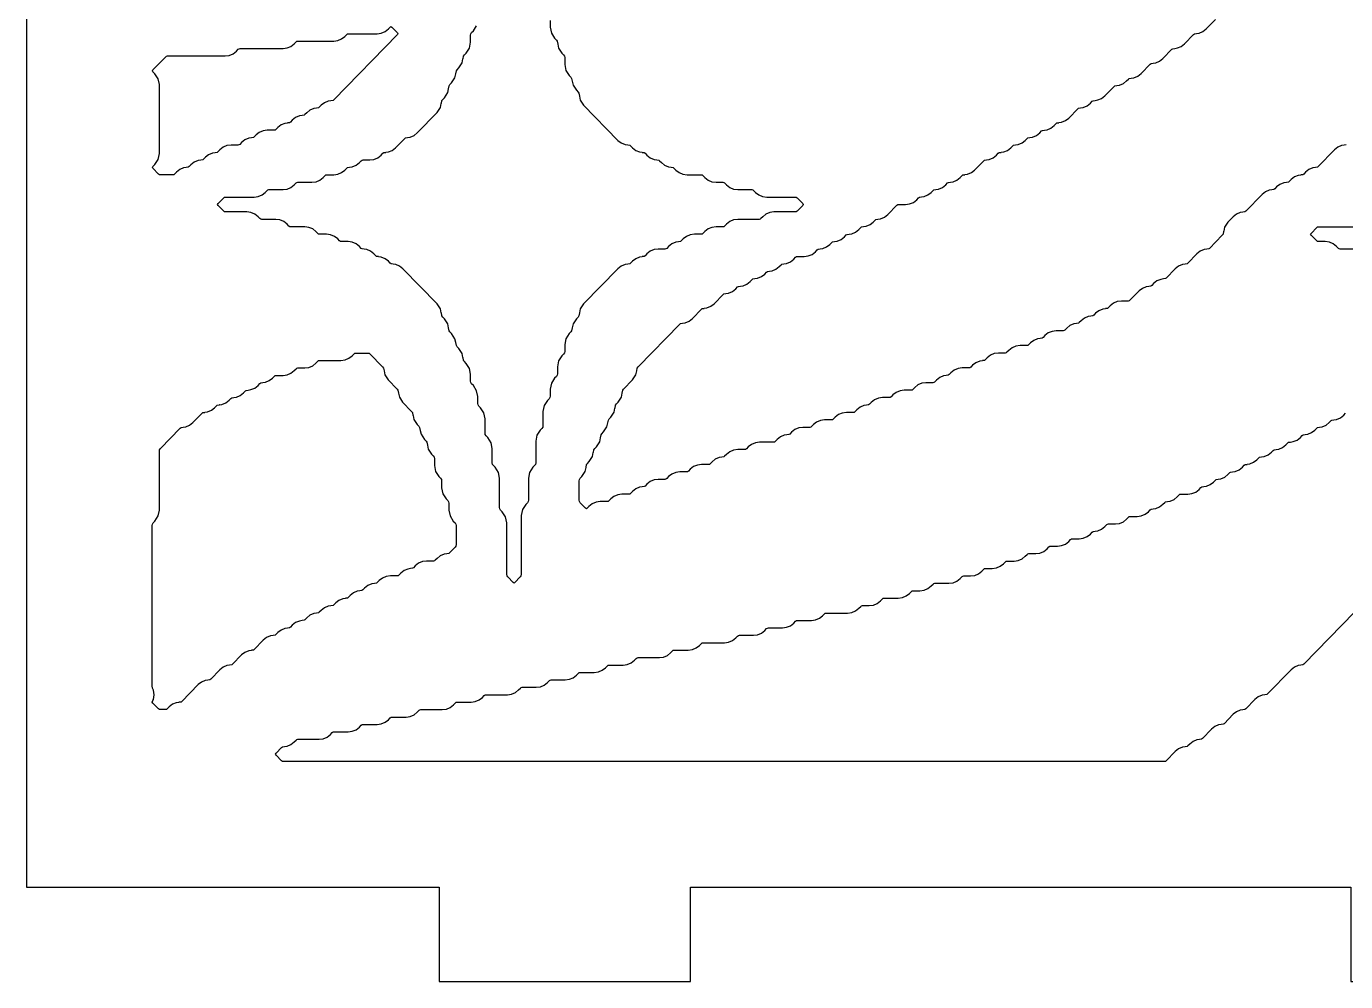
# Model space of a CAD drawing. Header units: millimetres. Extents: x 10 to 410, y 18 to 283.
# Drawn here: x 79 to 120.97, y 157 to 187.39 of the extents above; entities that cross this region are included whole.
import ezdxf

# ---------------------------------------------------------------- set-up
doc = ezdxf.new("R2010")
doc.units = ezdxf.units.MM
doc.layers.add('CUT', color=1, linetype='Continuous')

msp = doc.modelspace()

# ---------------------------------------------------------------- linework, layer by layer
at = {"layer": 'CUT'}
for points in [[(121.134, 283), (121.134, 280), (100.134, 280), (100.134, 283), (92.134, 283), (92.134, 280), (79, 280), (79, 160), (92.134, 160), (92.134, 157), (100.134, 157), (100.134, 160), (121.134, 160), (121.134, 157), (129.134, 157), (129.134, 160), (142.2679, 160), (142.2679, 280), (129.134, 280), (129.134, 283)], [(85.7401, 186.6597), (85.7652, 186.6793), (85.7967, 186.6835), (87.1645, 186.6835), (87.296, 186.7011), (87.4182, 186.7527), (87.5226, 186.8346), (87.5824, 186.896), (87.6074, 186.9156), (87.639, 186.9198), (88.7765, 186.9198), (88.908, 186.9374), (89.0302, 186.989), (89.1345, 187.0709), (89.1944, 187.1323), (89.2194, 187.1519), (89.251, 187.1561), (90.1582, 187.1561), (90.2897, 187.1737), (90.4119, 187.2253), (90.5162, 187.3071), (90.5714, 187.3638), (90.5993, 187.3845), (90.6273, 187.3638), (90.8026, 187.1838), (90.8223, 187.1561), (90.8026, 187.1284), (88.7803, 185.0534), (88.7553, 185.0338), (88.6908, 185.0251), (88.691, 185.0233), (88.6062, 185.0119), (88.484, 184.9604), (88.3796, 184.8785), (88.3198, 184.8171), (88.2947, 184.7975), (88.2302, 184.7888), (88.2304, 184.787), (88.1456, 184.7757), (88.0234, 184.7241), (87.919, 184.6422), (87.8592, 184.5808), (87.8342, 184.5612), (87.7696, 184.5525), (87.7699, 184.5507), (87.6851, 184.5394), (87.5628, 184.4878), (87.4585, 184.4059), (87.3986, 184.3445), (87.3736, 184.3249), (87.3091, 184.3163), (87.3093, 184.3144), (87.2245, 184.3031), (87.1023, 184.2515), (86.9979, 184.1697), (86.9381, 184.1082), (86.913, 184.0886), (86.8815, 184.0844), (86.6651, 184.0844), (86.5337, 184.0668), (86.4114, 184.0152), (86.3071, 183.9334), (86.2472, 183.872), (86.2222, 183.8523), (86.1576, 183.8437), (86.1579, 183.8419), (86.0731, 183.8305), (85.9509, 183.779), (85.8465, 183.6971), (85.7866, 183.6357), (85.7616, 183.616), (85.7301, 183.6118), (85.5137, 183.6118), (85.3822, 183.5942), (85.26, 183.5427), (85.1556, 183.4608), (85.0958, 183.3994), (85.0708, 183.3797), (85.0062, 183.3711), (85.0065, 183.3693), (84.9217, 183.3579), (84.7994, 183.3064), (84.6951, 183.2245), (84.6352, 183.1631), (84.6102, 183.1435), (84.5457, 183.1348), (84.5459, 183.133), (84.4611, 183.1216), (84.3389, 183.0701), (84.2345, 182.9882), (84.1747, 182.9268), (84.1496, 182.9072), (84.0851, 182.8985), (84.0853, 182.8967), (84.0005, 182.8854), (83.8783, 182.8338), (83.7739, 182.7519), (83.7141, 182.6905), (83.6891, 182.6709), (83.6575, 182.6667), (83.2636, 182.6667), (83.2321, 182.6709), (83.207, 182.6905), (83.027, 182.8752), (83.0073, 182.903), (83.027, 182.9307), (83.0884, 182.9936), (83.1934, 183.1542), (83.2303, 183.3426), (83.2303, 185.535), (83.1934, 185.7234), (83.0884, 185.884), (83.027, 185.947), (83.0073, 185.9747), (83.027, 186.0024), (83.4373, 186.4234), (83.4623, 186.443), (83.4939, 186.4473), (85.3222, 186.4473), (85.4537, 186.4649), (85.5759, 186.5164), (85.6803, 186.5983)], [(83.0884, 171.6518), (83.1934, 171.8125), (83.2303, 172.0008), (83.2303, 173.8756), (83.2391, 173.9205), (83.2641, 173.9587), (83.8979, 174.6091), (83.9229, 174.6287), (83.9875, 174.6373), (83.9872, 174.6392), (84.072, 174.6505), (84.1942, 174.7021), (84.2986, 174.7839), (84.5887, 175.0816), (84.6138, 175.1013), (84.6783, 175.1099), (84.6781, 175.1117), (84.7629, 175.1231), (84.8851, 175.1746), (84.9895, 175.2565), (85.0493, 175.3179), (85.0743, 175.3376), (85.1389, 175.3462), (85.1386, 175.348), (85.2234, 175.3594), (85.3457, 175.4109), (85.45, 175.4928), (85.5099, 175.5542), (85.5349, 175.5738), (85.5994, 175.5825), (85.5992, 175.5843), (85.684, 175.5957), (85.8062, 175.6472), (85.9106, 175.7291), (85.9704, 175.7905), (85.9955, 175.8101), (86.06, 175.8188), (86.0598, 175.8206), (86.1446, 175.8319), (86.2668, 175.8835), (86.3712, 175.9654), (86.431, 176.0268), (86.456, 176.0464), (86.5206, 176.0551), (86.5203, 176.0569), (86.6051, 176.0682), (86.7273, 176.1198), (86.8317, 176.2017), (86.8916, 176.2631), (86.9166, 176.2827), (86.9481, 176.2869), (87.1645, 176.2869), (87.296, 176.3045), (87.4182, 176.3561), (87.5226, 176.4379), (87.5824, 176.4994), (87.6074, 176.519), (87.639, 176.5232), (87.8553, 176.5232), (87.9868, 176.5408), (88.109, 176.5924), (88.2134, 176.6742), (88.2733, 176.7356), (88.2983, 176.7553), (88.3298, 176.7595), (89.0068, 176.7595), (89.1382, 176.7771), (89.2605, 176.8286), (89.3648, 176.9105), (89.4247, 176.9719), (89.4497, 176.9916), (89.4812, 176.9958), (89.8752, 176.9958), (89.9067, 176.9916), (89.9317, 176.9719), (90.3353, 176.5579), (90.3603, 176.5196), (90.3784, 176.4272), (90.3813, 176.4278), (90.4059, 176.3019), (90.511, 176.1413), (90.7958, 175.849), (90.8209, 175.8108), (90.8389, 175.7184), (90.8418, 175.7189), (90.8665, 175.593), (90.9716, 175.4324), (91.2564, 175.1402), (91.2814, 175.1019), (91.2995, 175.0095), (91.3024, 175.0101), (91.327, 174.8842), (91.4321, 174.7236), (91.4867, 174.6676), (91.5117, 174.6293), (91.5298, 174.5369), (91.5327, 174.5375), (91.5573, 174.4116), (91.6624, 174.251), (91.717, 174.195), (91.742, 174.1568), (91.7601, 174.0644), (91.763, 174.0649), (91.7876, 173.939), (91.8927, 173.7784), (91.9472, 173.7224), (91.9723, 173.6842), (91.981, 173.6393), (91.981, 173.4185), (92.0179, 173.2302), (92.123, 173.0696), (92.1775, 173.0136), (92.2026, 172.9753), (92.2113, 172.9305), (92.2113, 172.7097), (92.2482, 172.5213), (92.3533, 172.3607), (92.4078, 172.3047), (92.4328, 172.2665), (92.4416, 172.2216), (92.4416, 172.0008), (92.4784, 171.8125), (92.5835, 171.6518), (92.6381, 171.5959), (92.6631, 171.5576), (92.6719, 171.5127), (92.6719, 170.9008), (92.6631, 170.8559), (92.6381, 170.8176), (92.4649, 170.6399), (92.4398, 170.6203), (92.3753, 170.6116), (92.3755, 170.6098), (92.2907, 170.5984), (92.1685, 170.5469), (92.0641, 170.465), (92.0043, 170.4036), (91.9793, 170.384), (91.9477, 170.3797), (91.7314, 170.3797), (91.5999, 170.3622), (91.4777, 170.3106), (91.3733, 170.2287), (91.3134, 170.1673), (91.2884, 170.1477), (91.2239, 170.139), (91.2241, 170.1372), (91.1393, 170.1259), (91.0171, 170.0743), (90.9127, 169.9924), (90.8529, 169.931), (90.8278, 169.9114), (90.7963, 169.9072), (90.5799, 169.9072), (90.4485, 169.8896), (90.3262, 169.838), (90.2219, 169.7561), (90.162, 169.6947), (90.137, 169.6751), (90.0725, 169.6665), (90.0727, 169.6646), (89.9879, 169.6533), (89.8657, 169.6017), (89.7613, 169.5199), (89.7015, 169.4585), (89.6764, 169.4388), (89.6119, 169.4302), (89.6121, 169.4284), (89.5273, 169.417), (89.4051, 169.3655), (89.3007, 169.2836), (89.2409, 169.2222), (89.2159, 169.2025), (89.1513, 169.1939), (89.1516, 169.1921), (89.0668, 169.1807), (88.9445, 169.1292), (88.8402, 169.0473), (88.7803, 168.9859), (88.7553, 168.9662), (88.6908, 168.9576), (88.691, 168.9558), (88.6062, 168.9444), (88.484, 168.8929), (88.3796, 168.811), (88.3198, 168.7496), (88.2947, 168.73), (88.2302, 168.7213), (88.2304, 168.7195), (88.1456, 168.7081), (88.0234, 168.6566), (87.919, 168.5747), (87.8592, 168.5133), (87.8342, 168.4937), (87.7696, 168.485), (87.7699, 168.4832), (87.6851, 168.4719), (87.5628, 168.4203), (87.4585, 168.3384), (87.3986, 168.277), (87.3736, 168.2574), (87.3091, 168.2487), (87.3093, 168.2469), (87.2245, 168.2356), (87.1023, 168.184), (86.9979, 168.1021), (86.9381, 168.0407), (86.913, 168.0211), (86.8485, 168.0125), (86.8487, 168.0106), (86.7639, 167.9993), (86.6417, 167.9477), (86.5373, 167.8659), (86.2472, 167.5682), (86.2222, 167.5485), (86.1576, 167.5399), (86.1579, 167.5381), (86.0731, 167.5267), (85.9509, 167.4752), (85.8465, 167.3933), (85.5564, 167.0956), (85.5313, 167.0759), (85.4668, 167.0673), (85.467, 167.0655), (85.3822, 167.0541), (85.26, 167.0026), (85.1556, 166.9207), (84.8655, 166.623), (84.8405, 166.6034), (84.7759, 166.5947), (84.7762, 166.5929), (84.6914, 166.5816), (84.5692, 166.53), (84.4648, 166.4481), (83.9444, 165.9142), (83.9194, 165.8945), (83.8548, 165.8859), (83.8551, 165.884), (83.7703, 165.8727), (83.648, 165.8211), (83.5437, 165.7393), (83.4838, 165.6779), (83.4588, 165.6582), (83.4273, 165.654), (83.2636, 165.654), (83.2321, 165.6582), (83.207, 165.6779), (83.027, 165.8626), (83.0066, 165.8913), (83.0215, 165.9382), (83.04, 165.9746), (83.065, 166.1216), (83.0457, 166.2695), (83.0144, 166.3377), (83, 166.4113), (83, 171.5127), (83.0088, 171.5576), (83.0338, 171.5959)]]:
    msp.add_lwpolyline(points, close=True, dxfattribs=at)
for points in [[(95.6656, 187.5803), (95.6656, 187.3595), (95.7024, 187.1711), (95.8075, 187.0105), (95.8621, 186.9545), (95.8871, 186.9163), (95.9052, 186.8239), (95.9081, 186.8244), (95.9327, 186.6985), (96.0378, 186.5379), (96.0923, 186.4819), (96.1174, 186.4437), (96.1261, 186.3988), (96.1261, 186.178), (96.163, 185.9897), (96.2681, 185.8291), (96.3226, 185.7731), (96.3476, 185.7348), (96.3657, 185.6424), (96.3686, 185.643), (96.3933, 185.5171), (96.4983, 185.3565), (96.5529, 185.3005), (96.5779, 185.2623), (96.596, 185.1699), (96.5989, 185.1704), (96.6235, 185.0445), (96.7286, 184.8839), (97.8212, 183.7628), (97.9256, 183.681), (98.0478, 183.6294), (98.1326, 183.6181), (98.1324, 183.6162), (98.1969, 183.6076), (98.2219, 183.588), (98.2818, 183.5266), (98.3861, 183.4447), (98.5084, 183.3931), (98.5932, 183.3818), (98.5929, 183.3799), (98.6575, 183.3713), (98.6825, 183.3517), (98.7423, 183.2903), (98.8467, 183.2084), (98.9689, 183.1568), (99.0537, 183.1455), (99.0535, 183.1437), (99.118, 183.135), (99.1431, 183.1154), (99.2029, 183.054), (99.3073, 182.9721), (99.4295, 182.9206), (99.5143, 182.9092), (99.5141, 182.9074), (99.5786, 182.8987), (99.6036, 182.8791), (99.6635, 182.8177), (99.7678, 182.7358), (99.8901, 182.6843), (100.0216, 182.6667), (100.4682, 182.6667), (100.4997, 182.6624), (100.5248, 182.6428), (100.5846, 182.5814), (100.689, 182.4995), (100.8112, 182.448), (100.9427, 182.4304), (101.1591, 182.4304), (101.1906, 182.4262), (101.2156, 182.4065), (101.2755, 182.3451), (101.3798, 182.2632), (101.5021, 182.2117), (101.6335, 182.1941), (102.0802, 182.1941), (102.1117, 182.1899), (102.1367, 182.1702), (102.1966, 182.1088), (102.301, 182.027), (102.4232, 181.9754), (102.5547, 181.9578), (103.4619, 181.9578), (103.4934, 181.9536), (103.5184, 181.934), (103.6985, 181.7492), (103.7182, 181.7215), (103.6985, 181.6938), (103.5184, 181.5091), (103.4934, 181.4895), (103.4619, 181.4852), (102.785, 181.4852), (102.6535, 181.4676), (102.5312, 181.4161), (102.4269, 181.3342), (102.367, 181.2728), (102.342, 181.2532), (102.3105, 181.2489), (101.6335, 181.2489), (101.5021, 181.2313), (101.3798, 181.1798), (101.2755, 181.0979), (101.2156, 181.0365), (101.1906, 181.0169), (101.1591, 181.0127), (100.9427, 181.0127), (100.8112, 180.9951), (100.689, 180.9435), (100.5846, 180.8616), (100.5248, 180.8002), (100.4997, 180.7806), (100.4682, 180.7764), (100.2518, 180.7764), (100.1204, 180.7588), (99.9981, 180.7072), (99.8938, 180.6253), (99.8339, 180.5639), (99.8089, 180.5443), (99.7443, 180.5357), (99.7446, 180.5338), (99.6598, 180.5225), (99.5376, 180.4709), (99.4332, 180.3891), (99.3734, 180.3277), (99.3483, 180.308), (99.3168, 180.3038), (99.1004, 180.3038), (98.9689, 180.2862), (98.8467, 180.2346), (98.7423, 180.1528), (98.6825, 180.0914), (98.6575, 180.0717), (98.5929, 180.0631), (98.5932, 180.0613), (98.5084, 180.0499), (98.3861, 179.9984), (98.2818, 179.9165), (98.2219, 179.8551), (98.1969, 179.8354), (98.1324, 179.8268), (98.1326, 179.825), (98.0478, 179.8136), (97.9256, 179.7621), (97.8212, 179.6802), (96.7286, 178.5591), (96.6235, 178.3985), (96.5989, 178.2726), (96.596, 178.2732), (96.5779, 178.1808), (96.5529, 178.1425), (96.4983, 178.0866), (96.3933, 177.9259), (96.3686, 177.8), (96.3657, 177.8006), (96.3476, 177.7082), (96.3226, 177.67), (96.2681, 177.614), (96.163, 177.4534), (96.1261, 177.265), (96.1261, 177.0442), (96.1174, 176.9993), (96.0923, 176.9611), (96.0378, 176.9051), (95.9327, 176.7445), (95.8959, 176.5561), (95.8959, 176.3354), (95.8871, 176.2905), (95.8621, 176.2522), (95.8075, 176.1963), (95.7024, 176.0357), (95.6656, 175.8473), (95.6656, 175.6265), (95.6568, 175.5816), (95.6318, 175.5434), (95.5772, 175.4874), (95.4721, 175.3268), (95.4353, 175.1384), (95.4353, 174.6813), (95.4265, 174.6365), (95.4015, 174.5982), (95.3469, 174.5423), (95.2418, 174.3816), (95.205, 174.1933), (95.205, 173.4999), (95.1962, 173.455), (95.1712, 173.4168), (95.1166, 173.3608), (95.0116, 173.2002), (94.9747, 173.0118), (94.9747, 172.3185), (94.9659, 172.2736), (94.9409, 172.2354), (94.8864, 172.1794), (94.7813, 172.0188), (94.7444, 171.8304), (94.7444, 169.9556), (94.7357, 169.9107), (94.7106, 169.8725), (94.5421, 169.6995), (94.5142, 169.6788), (94.4862, 169.6995), (94.3177, 169.8725), (94.2926, 169.9107), (94.2839, 169.9556), (94.2839, 171.5941), (94.247, 171.7825), (94.1419, 171.9431), (94.0874, 171.9991), (94.0624, 172.0373), (94.0536, 172.0822), (94.0536, 173.0118), (94.0168, 173.2002), (93.9117, 173.3608), (93.8571, 173.4168), (93.8321, 173.455), (93.8233, 173.4999), (93.8233, 173.957), (93.7865, 174.1454), (93.6814, 174.306), (93.6268, 174.3619), (93.6018, 174.4002), (93.593, 174.4451), (93.593, 174.9021), (93.5562, 175.0905), (93.4511, 175.2511), (93.3965, 175.3071), (93.3715, 175.3453), (93.3627, 175.3902), (93.3627, 175.611), (93.3259, 175.7994), (93.2208, 175.96), (93.1663, 176.0159), (93.1412, 176.0542), (93.1325, 176.0991), (93.1325, 176.3199), (93.0956, 176.5082), (92.9905, 176.6688), (92.936, 176.7248), (92.9109, 176.7631), (92.8929, 176.8555), (92.89, 176.8549), (92.8653, 176.9808), (92.7602, 177.1414), (92.7057, 177.1974), (92.6807, 177.2356), (92.6626, 177.328), (92.6597, 177.3275), (92.6351, 177.4534), (92.53, 177.614), (92.4754, 177.67), (92.4504, 177.7082), (92.4323, 177.8006), (92.4294, 177.8), (92.4048, 177.9259), (92.2997, 178.0866), (92.2451, 178.1425), (92.2201, 178.1808), (92.202, 178.2732), (92.1991, 178.2726), (92.1745, 178.3985), (92.0694, 178.5591), (90.9768, 179.6802), (90.8724, 179.7621), (90.7502, 179.8136), (90.6654, 179.825), (90.6657, 179.8268), (90.6011, 179.8354), (90.5761, 179.8551), (90.5162, 179.9165), (90.4119, 179.9984), (90.2897, 180.0499), (90.2049, 180.0613), (90.2051, 180.0631), (90.1406, 180.0717), (90.1155, 180.0914), (90.0557, 180.1528), (89.9513, 180.2346), (89.8291, 180.2862), (89.7443, 180.2975), (89.7445, 180.2994), (89.68, 180.308), (89.655, 180.3277), (89.5951, 180.3891), (89.4907, 180.4709), (89.3685, 180.5225), (89.237, 180.5401), (89.0207, 180.5401), (88.9891, 180.5443), (88.9641, 180.5639), (88.9043, 180.6253), (88.7999, 180.7072), (88.6777, 180.7588), (88.5462, 180.7764), (88.3298, 180.7764), (88.2983, 180.7806), (88.2733, 180.8002), (88.2134, 180.8616), (88.109, 180.9435), (87.9868, 180.9951), (87.8553, 181.0127), (87.4087, 181.0127), (87.3772, 181.0169), (87.3521, 181.0365), (87.2923, 181.0979), (87.1879, 181.1798), (87.0657, 181.2313), (86.9342, 181.2489), (86.4876, 181.2489), (86.456, 181.2532), (86.431, 181.2728), (86.3712, 181.3342), (86.2668, 181.4161), (86.1446, 181.4676), (86.0131, 181.4852), (85.3361, 181.4852), (85.3046, 181.4895), (85.2796, 181.5091), (85.0996, 181.6938), (85.0799, 181.7215), (85.0996, 181.7492), (85.2796, 181.934), (85.3046, 181.9536), (85.3361, 181.9578), (86.2434, 181.9578), (86.3748, 181.9754), (86.4971, 182.027), (86.6014, 182.1088), (86.6613, 182.1702), (86.6863, 182.1899), (86.7178, 182.1941), (87.1645, 182.1941), (87.296, 182.2117), (87.4182, 182.2632), (87.5226, 182.3451), (87.5824, 182.4065), (87.6074, 182.4262), (87.639, 182.4304), (88.0856, 182.4304), (88.2171, 182.448), (88.3393, 182.4995), (88.4437, 182.5814), (88.5035, 182.6428), (88.5286, 182.6624), (88.5601, 182.6667), (88.7765, 182.6667), (88.908, 182.6843), (89.0302, 182.7358), (89.1345, 182.8177), (89.1944, 182.8791), (89.2194, 182.8987), (89.284, 182.9074), (89.2837, 182.9092), (89.3685, 182.9206), (89.4907, 182.9721), (89.5951, 183.054), (89.655, 183.1154), (89.68, 183.135), (89.7115, 183.1392), (89.9279, 183.1392), (90.0594, 183.1568), (90.1816, 183.2084), (90.286, 183.2903), (90.3458, 183.3517), (90.3708, 183.3713), (90.4354, 183.3799), (90.4351, 183.3818), (90.5199, 183.3931), (90.6422, 183.4447), (90.7465, 183.5266), (91.0367, 183.8242), (91.0617, 183.8439), (91.1262, 183.8525), (91.126, 183.8543), (91.2108, 183.8657), (91.333, 183.9172), (91.4374, 183.9991), (92.0694, 184.6476), (92.1745, 184.8082), (92.1991, 184.9341), (92.202, 184.9336), (92.2201, 185.026), (92.2451, 185.0642), (92.2997, 185.1202), (92.4048, 185.2808), (92.4294, 185.4067), (92.4323, 185.4061), (92.4504, 185.4985), (92.4754, 185.5368), (92.53, 185.5928), (92.6351, 185.7534), (92.6597, 185.8793), (92.6626, 185.8787), (92.6807, 185.9711), (92.7057, 186.0094), (92.7602, 186.0653), (92.8653, 186.226), (92.89, 186.3519), (92.8929, 186.3513), (92.9109, 186.4437), (92.936, 186.4819), (92.9905, 186.5379), (93.0956, 186.6985), (93.1325, 186.8869), (93.1325, 187.1077), (93.1412, 187.1525), (93.1663, 187.1908), (93.2208, 187.2468), (93.3259, 187.4074)], [(120.9949, 183.616), (120.9304, 183.6074), (120.9306, 183.6056), (120.8458, 183.5942), (120.7236, 183.5427), (120.6192, 183.4608), (120.0988, 182.9268), (120.0738, 182.9072), (120.0093, 182.8985), (120.0095, 182.8967), (119.9247, 182.8854), (119.8025, 182.8338), (119.6981, 182.7519), (119.6383, 182.6905), (119.6132, 182.6709), (119.5487, 182.6622), (119.5489, 182.6604), (119.4641, 182.6491), (119.3419, 182.5975), (119.2375, 182.5156), (119.1777, 182.4542), (119.1527, 182.4346), (119.0881, 182.426), (119.0884, 182.4241), (119.0036, 182.4128), (118.8813, 182.3612), (118.777, 182.2794), (118.7171, 182.2179), (118.6921, 182.1983), (118.6276, 182.1897), (118.6278, 182.1878), (118.543, 182.1765), (118.4208, 182.1249), (118.3164, 182.0431), (117.796, 181.5091), (117.771, 181.4895), (117.7064, 181.4808), (117.7067, 181.479), (117.6219, 181.4676), (117.4996, 181.4161), (117.3953, 181.3342), (117.2238, 181.1583), (117.1187, 180.9977), (117.0941, 180.8718), (117.0912, 180.8723), (117.0731, 180.7799), (117.0481, 180.7417), (116.6446, 180.3277), (116.6196, 180.308), (116.555, 180.2994), (116.5553, 180.2975), (116.4705, 180.2862), (116.3482, 180.2346), (116.2439, 180.1528), (115.9537, 179.8551), (115.9287, 179.8354), (115.8642, 179.8268), (115.8644, 179.825), (115.7796, 179.8136), (115.6574, 179.7621), (115.553, 179.6802), (115.2629, 179.3825), (115.2379, 179.3629), (115.1733, 179.3542), (115.1736, 179.3524), (115.0888, 179.3411), (114.9665, 179.2895), (114.8622, 179.2076), (114.8023, 179.1462), (114.7773, 179.1266), (114.7127, 179.1179), (114.713, 179.1161), (114.6282, 179.1048), (114.506, 179.0532), (114.4016, 178.9713), (114.1115, 178.6736), (114.0864, 178.654), (114.0549, 178.6498), (113.8385, 178.6498), (113.7071, 178.6322), (113.5848, 178.5806), (113.4805, 178.4988), (113.4206, 178.4374), (113.3956, 178.4177), (113.331, 178.4091), (113.3313, 178.4073), (113.2465, 178.3959), (113.1243, 178.3444), (113.0199, 178.2625), (112.9601, 178.2011), (112.935, 178.1814), (112.8705, 178.1728), (112.8707, 178.171), (112.7859, 178.1596), (112.6637, 178.1081), (112.5593, 178.0262), (112.4995, 177.9648), (112.4745, 177.9451), (112.4099, 177.9365), (112.4102, 177.9347), (112.3254, 177.9233), (112.2031, 177.8718), (112.0988, 177.7899), (112.0389, 177.7285), (112.0139, 177.7089), (111.9824, 177.7046), (111.766, 177.7046), (111.6345, 177.687), (111.5123, 177.6355), (111.4079, 177.5536), (111.3481, 177.4922), (111.323, 177.4726), (111.2585, 177.4639), (111.2587, 177.4621), (111.1739, 177.4508), (111.0517, 177.3992), (110.9474, 177.3173), (110.8875, 177.2559), (110.8625, 177.2363), (110.8309, 177.2321), (110.6146, 177.2321), (110.4831, 177.2145), (110.3609, 177.1629), (110.2565, 177.081), (110.1967, 177.0196), (110.1716, 177), (110.1401, 176.9958), (109.9237, 176.9958), (109.7922, 176.9782), (109.67, 176.9266), (109.5657, 176.8448), (109.5058, 176.7833), (109.4808, 176.7637), (109.4162, 176.7551), (109.4165, 176.7532), (109.3317, 176.7419), (109.2095, 176.6903), (109.1051, 176.6085), (109.0452, 176.5471), (109.0202, 176.5274), (108.9887, 176.5232), (108.7723, 176.5232), (108.6408, 176.5056), (108.5186, 176.4541), (108.4142, 176.3722), (108.3544, 176.3108), (108.3294, 176.2911), (108.2648, 176.2825), (108.2651, 176.2807), (108.1803, 176.2693), (108.058, 176.2178), (107.9537, 176.1359), (107.8938, 176.0745), (107.8688, 176.0549), (107.8373, 176.0506), (107.6209, 176.0506), (107.4894, 176.033), (107.3672, 175.9815), (107.2628, 175.8996), (107.203, 175.8382), (107.1779, 175.8186), (107.1464, 175.8143), (106.93, 175.8143), (106.7986, 175.7967), (106.6763, 175.7452), (106.572, 175.6633), (106.5121, 175.6019), (106.4871, 175.5823), (106.4556, 175.5781), (106.2392, 175.5781), (106.1077, 175.5605), (105.9855, 175.5089), (105.8811, 175.427), (105.8213, 175.3656), (105.7962, 175.346), (105.7317, 175.3374), (105.7319, 175.3355), (105.6472, 175.3242), (105.5249, 175.2726), (105.4206, 175.1907), (105.3607, 175.1293), (105.3357, 175.1097), (105.3042, 175.1055), (105.0878, 175.1055), (104.9563, 175.0879), (104.8341, 175.0363), (104.7297, 174.9545), (104.6699, 174.8931), (104.6448, 174.8734), (104.6133, 174.8692), (104.3969, 174.8692), (104.2655, 174.8516), (104.1432, 174.8001), (104.0389, 174.7182), (103.979, 174.6568), (103.954, 174.6371), (103.9225, 174.6329), (103.7061, 174.6329), (103.5746, 174.6153), (103.4524, 174.5638), (103.348, 174.4819), (103.2882, 174.4205), (103.2631, 174.4008), (103.1986, 174.3922), (103.1988, 174.3904), (103.114, 174.379), (102.9918, 174.3275), (102.8874, 174.2456), (102.8276, 174.1842), (102.8026, 174.1646), (102.771, 174.1603), (102.3244, 174.1603), (102.1929, 174.1427), (102.0707, 174.0912), (101.9663, 174.0093), (101.9065, 173.9479), (101.8814, 173.9283), (101.8499, 173.9241), (101.6335, 173.9241), (101.5021, 173.9065), (101.3798, 173.8549), (101.2755, 173.773), (101.2156, 173.7116), (101.1906, 173.692), (101.126, 173.6833), (101.1263, 173.6815), (101.0415, 173.6702), (100.9193, 173.6186), (100.8149, 173.5367), (100.755, 173.4753), (100.73, 173.4557), (100.6985, 173.4515), (100.4821, 173.4515), (100.3506, 173.4339), (100.2284, 173.3823), (100.124, 173.3005), (100.0642, 173.239), (100.0392, 173.2194), (100.0076, 173.2152), (99.7913, 173.2152), (99.6598, 173.1976), (99.5376, 173.146), (99.4332, 173.0642), (99.3734, 173.0028), (99.3483, 172.9831), (99.3168, 172.9789), (99.1004, 172.9789), (98.9689, 172.9613), (98.8467, 172.9098), (98.7423, 172.8279), (98.6825, 172.7665), (98.6575, 172.7468), (98.5929, 172.7382), (98.5932, 172.7364), (98.5084, 172.725), (98.3861, 172.6735), (98.2818, 172.5916), (98.2219, 172.5302), (98.1969, 172.5105), (98.1654, 172.5063), (97.949, 172.5063), (97.8175, 172.4887), (97.6953, 172.4372), (97.5909, 172.3553), (97.5311, 172.2939), (97.5061, 172.2743), (97.4745, 172.27), (97.2582, 172.27), (97.1267, 172.2524), (97.0045, 172.2009), (96.9001, 172.119), (96.8449, 172.0624), (96.817, 172.0417), (96.7891, 172.0624), (96.6205, 172.2354), (96.5955, 172.2736), (96.5867, 172.3185), (96.5867, 172.9305), (96.5955, 172.9753), (96.6205, 173.0136), (96.6751, 173.0696), (96.7801, 173.2302), (96.8048, 173.3561), (96.8077, 173.3555), (96.8258, 173.4479), (96.8508, 173.4862), (96.9053, 173.5421), (97.0104, 173.7027), (97.0351, 173.8287), (97.038, 173.8281), (97.056, 173.9205), (97.0811, 173.9587), (97.1356, 174.0147), (97.2407, 174.1753), (97.2653, 174.3012), (97.2683, 174.3007), (97.2863, 174.3931), (97.3114, 174.4313), (97.3659, 174.4873), (97.471, 174.6479), (97.4956, 174.7738), (97.4985, 174.7732), (97.5166, 174.8656), (97.5416, 174.9039), (97.5962, 174.9599), (97.7013, 175.1205), (97.7259, 175.2464), (97.7288, 175.2458), (97.7469, 175.3382), (97.7719, 175.3765), (97.8265, 175.4324), (97.9316, 175.593), (97.9562, 175.7189), (97.9591, 175.7184), (97.9772, 175.8108), (98.0022, 175.849), (98.287, 176.1413), (98.3921, 176.3019), (98.4168, 176.4278), (98.4197, 176.4272), (98.4377, 176.5196), (98.4628, 176.5579), (99.7874, 177.9171), (99.8124, 177.9367), (99.877, 177.9453), (99.8767, 177.9472), (99.9615, 177.9585), (100.0838, 178.0101), (100.1881, 178.092), (100.4783, 178.3896), (100.5033, 178.4093), (100.5678, 178.4179), (100.5676, 178.4198), (100.6524, 178.4311), (100.7746, 178.4826), (100.879, 178.5645), (101.1691, 178.8622), (101.1941, 178.8819), (101.2587, 178.8905), (101.2584, 178.8923), (101.3432, 178.9037), (101.4655, 178.9552), (101.5698, 179.0371), (101.6297, 179.0985), (101.6547, 179.1181), (101.7193, 179.1268), (101.719, 179.1286), (101.8038, 179.14), (101.926, 179.1915), (102.0304, 179.2734), (102.0903, 179.3348), (102.1153, 179.3544), (102.1798, 179.3631), (102.1796, 179.3649), (102.2644, 179.3762), (102.3866, 179.4278), (102.491, 179.5097), (102.5508, 179.5711), (102.5758, 179.5907), (102.6404, 179.5994), (102.6401, 179.6012), (102.7249, 179.6125), (102.8472, 179.6641), (102.9515, 179.746), (103.0114, 179.8074), (103.0364, 179.827), (103.101, 179.8356), (103.1007, 179.8375), (103.1855, 179.8488), (103.3077, 179.9004), (103.4121, 179.9822), (103.4719, 180.0437), (103.497, 180.0633), (103.5285, 180.0675), (103.7449, 180.0675), (103.8764, 180.0851), (103.9986, 180.1367), (104.103, 180.2185), (104.1628, 180.2799), (104.1878, 180.2996), (104.2524, 180.3082), (104.2521, 180.31), (104.3369, 180.3214), (104.4591, 180.3729), (104.5635, 180.4548), (104.6234, 180.5162), (104.6484, 180.5359), (104.7129, 180.5445), (104.7127, 180.5463), (104.7975, 180.5577), (104.9197, 180.6092), (105.0241, 180.6911), (105.0839, 180.7525), (105.109, 180.7722), (105.1735, 180.7808), (105.1733, 180.7826), (105.2581, 180.794), (105.3803, 180.8455), (105.4847, 180.9274), (105.5445, 180.9888), (105.5695, 181.0084), (105.6341, 181.0171), (105.6338, 181.0189), (105.7186, 181.0303), (105.8408, 181.0818), (105.9452, 181.1637), (106.0051, 181.2251), (106.0301, 181.2447), (106.0946, 181.2534), (106.0944, 181.2552), (106.1792, 181.2665), (106.3014, 181.3181), (106.4058, 181.4), (106.6959, 181.6977), (106.7209, 181.7173), (106.7525, 181.7215), (106.9688, 181.7215), (107.1003, 181.7391), (107.2225, 181.7907), (107.3269, 181.8725), (107.3868, 181.934), (107.4118, 181.9536), (107.4763, 181.9622), (107.4761, 181.9641), (107.5609, 181.9754), (107.6831, 182.027), (107.7875, 182.1088), (107.8473, 182.1702), (107.8724, 182.1899), (107.9369, 182.1985), (107.9367, 182.2003), (108.0215, 182.2117), (108.1437, 182.2632), (108.248, 182.3451), (108.3079, 182.4065), (108.3329, 182.4262), (108.3975, 182.4348), (108.3972, 182.4366), (108.482, 182.448), (108.6042, 182.4995), (108.7086, 182.5814), (108.7685, 182.6428), (108.7935, 182.6624), (108.858, 182.6711), (108.8578, 182.6729), (108.9426, 182.6843), (109.0648, 182.7358), (109.1692, 182.8177), (109.4593, 183.1154), (109.4843, 183.135), (109.5489, 183.1437), (109.5486, 183.1455), (109.6334, 183.1568), (109.7557, 183.2084), (109.86, 183.2903), (109.9199, 183.3517), (109.9449, 183.3713), (110.0095, 183.3799), (110.0092, 183.3818), (110.094, 183.3931), (110.2162, 183.4447), (110.3206, 183.5266), (110.3804, 183.588), (110.4055, 183.6076), (110.47, 183.6162), (110.4698, 183.6181), (110.5546, 183.6294), (110.6768, 183.681), (110.7812, 183.7628), (110.841, 183.8242), (110.866, 183.8439), (110.9306, 183.8525), (110.9303, 183.8543), (111.0151, 183.8657), (111.1374, 183.9172), (111.2417, 183.9991), (111.3016, 184.0605), (111.3266, 184.0802), (111.3912, 184.0888), (111.3909, 184.0906), (111.4757, 184.102), (111.5979, 184.1535), (111.7023, 184.2354), (111.7621, 184.2968), (111.7872, 184.3165), (111.8517, 184.3251), (111.8515, 184.3269), (111.9363, 184.3383), (112.0585, 184.3898), (112.1629, 184.4717), (112.453, 184.7694), (112.478, 184.789), (112.5426, 184.7977), (112.5423, 184.7995), (112.6271, 184.8108), (112.7493, 184.8624), (112.8537, 184.9443), (112.9136, 185.0057), (112.9386, 185.0253), (113.0031, 185.034), (113.0029, 185.0358), (113.0877, 185.0471), (113.2099, 185.0987), (113.3143, 185.1806), (113.6044, 185.4783), (113.6294, 185.4979), (113.694, 185.5065), (113.6937, 185.5084), (113.7785, 185.5197), (113.9008, 185.5713), (114.0051, 185.6531), (114.065, 185.7145), (114.09, 185.7342), (114.1545, 185.7428), (114.1543, 185.7446), (114.2391, 185.756), (114.3613, 185.8075), (114.4657, 185.8894), (114.7558, 186.1871), (114.7809, 186.2068), (114.8454, 186.2154), (114.8452, 186.2172), (114.9299, 186.2286), (115.0522, 186.2801), (115.1565, 186.362), (115.4467, 186.6597), (115.4717, 186.6793), (115.5362, 186.688), (115.536, 186.6898), (115.6208, 186.7011), (115.743, 186.7527), (115.8474, 186.8346), (116.1375, 187.1323), (116.1625, 187.1519), (116.2271, 187.1605), (116.2269, 187.1624), (116.3116, 187.1737), (116.4339, 187.2253), (116.5382, 187.3071), (116.8284, 187.6048)], [(121.4767, 180.3038), (120.7997, 180.3038), (120.7682, 180.308), (120.7432, 180.3277), (120.6833, 180.3891), (120.579, 180.4709), (120.4567, 180.5225), (120.3253, 180.5401), (120.1089, 180.5401), (120.0774, 180.5443), (120.0523, 180.5639), (119.8723, 180.7487), (119.8526, 180.7764), (119.8723, 180.8041), (120.0523, 180.9888), (120.0774, 181.0084), (120.1089, 181.0127), (121.2464, 181.0127)], [(123.2657, 170.8176), (119.6383, 167.0956), (119.6132, 167.0759), (119.5487, 167.0673), (119.5489, 167.0655), (119.4641, 167.0541), (119.3419, 167.0026), (119.2375, 166.9207), (118.4868, 166.1504), (118.4618, 166.1308), (118.3973, 166.1222), (118.3975, 166.1203), (118.3127, 166.109), (118.1905, 166.0574), (118.0861, 165.9756), (117.796, 165.6779), (117.771, 165.6582), (117.7064, 165.6496), (117.7067, 165.6478), (117.6219, 165.6364), (117.4996, 165.5849), (117.3953, 165.503), (117.1052, 165.2053), (117.0801, 165.1857), (117.0156, 165.177), (117.0158, 165.1752), (116.931, 165.1638), (116.8088, 165.1123), (116.7044, 165.0304), (116.4143, 164.7327), (116.3893, 164.7131), (116.3247, 164.7044), (116.325, 164.7026), (116.2402, 164.6913), (116.1179, 164.6397), (116.0136, 164.5578), (115.9537, 164.4964), (115.9287, 164.4768), (115.8642, 164.4682), (115.8644, 164.4663), (115.7796, 164.455), (115.6574, 164.4034), (115.553, 164.3215), (115.2629, 164.0239), (115.2379, 164.0042), (115.2063, 164), (87.1784, 164), (87.1469, 164.0042), (87.1218, 164.0239), (86.9418, 164.2086), (86.9221, 164.2363), (86.9418, 164.264), (87.1218, 164.4487), (87.1469, 164.4684), (87.2114, 164.477), (87.2112, 164.4788), (87.296, 164.4902), (87.4182, 164.5417), (87.5226, 164.6236), (87.5824, 164.685), (87.6074, 164.7046), (87.639, 164.7089), (88.3159, 164.7089), (88.4474, 164.7265), (88.5696, 164.778), (88.674, 164.8599), (88.7338, 164.9213), (88.7589, 164.9409), (88.7904, 164.9451), (89.237, 164.9451), (89.3685, 164.9627), (89.4907, 165.0143), (89.5951, 165.0962), (89.655, 165.1576), (89.68, 165.1772), (89.7115, 165.1814), (90.1582, 165.1814), (90.2897, 165.199), (90.4119, 165.2506), (90.5162, 165.3325), (90.5761, 165.3939), (90.6011, 165.4135), (90.6327, 165.4177), (91.0793, 165.4177), (91.2108, 165.4353), (91.333, 165.4869), (91.4374, 165.5687), (91.4972, 165.6302), (91.5223, 165.6498), (91.5538, 165.654), (92.2307, 165.654), (92.3622, 165.6716), (92.4844, 165.7232), (92.5888, 165.805), (92.6486, 165.8664), (92.6737, 165.8861), (92.7052, 165.8903), (93.1519, 165.8903), (93.2833, 165.9079), (93.4056, 165.9594), (93.5099, 166.0413), (93.5698, 166.1027), (93.5948, 166.1224), (93.6263, 166.1266), (94.3033, 166.1266), (94.4348, 166.1442), (94.557, 166.1957), (94.6613, 166.2776), (94.7212, 166.339), (94.7462, 166.3586), (94.7777, 166.3629), (95.2244, 166.3629), (95.3559, 166.3805), (95.4781, 166.432), (95.5825, 166.5139), (95.6423, 166.5753), (95.6674, 166.5949), (95.6989, 166.5992), (96.1455, 166.5992), (96.277, 166.6168), (96.3992, 166.6683), (96.5036, 166.7502), (96.5635, 166.8116), (96.5885, 166.8312), (96.62, 166.8354), (97.0667, 166.8354), (97.1981, 166.853), (97.3204, 166.9046), (97.4247, 166.9865), (97.4846, 167.0479), (97.5096, 167.0675), (97.5411, 167.0717), (97.9878, 167.0717), (98.1193, 167.0893), (98.2415, 167.1409), (98.3459, 167.2228), (98.4057, 167.2842), (98.4307, 167.3038), (98.4623, 167.308), (99.1392, 167.308), (99.2707, 167.3256), (99.3929, 167.3772), (99.4973, 167.459), (99.5571, 167.5204), (99.5822, 167.5401), (99.6137, 167.5443), (100.0603, 167.5443), (100.1918, 167.5619), (100.3141, 167.6135), (100.4184, 167.6953), (100.4783, 167.7567), (100.5033, 167.7764), (100.5348, 167.7806), (101.2118, 167.7806), (101.3432, 167.7982), (101.4655, 167.8497), (101.5698, 167.9316), (101.6297, 167.993), (101.6547, 168.0127), (101.6862, 168.0169), (102.1329, 168.0169), (102.2644, 168.0345), (102.3866, 168.086), (102.491, 168.1679), (102.5508, 168.2293), (102.5758, 168.2489), (102.6074, 168.2532), (103.054, 168.2532), (103.1855, 168.2708), (103.3077, 168.3223), (103.4121, 168.4042), (103.4719, 168.4656), (103.497, 168.4852), (103.5285, 168.4895), (103.9752, 168.4895), (104.1066, 168.507), (104.2289, 168.5586), (104.3332, 168.6405), (104.3931, 168.7019), (104.4181, 168.7215), (104.4496, 168.7257), (105.1266, 168.7257), (105.2581, 168.7433), (105.3803, 168.7949), (105.4847, 168.8768), (105.5445, 168.9382), (105.5695, 168.9578), (105.6011, 168.962), (105.8174, 168.962), (105.9489, 168.9796), (106.0711, 169.0312), (106.1755, 169.1131), (106.2353, 169.1745), (106.2604, 169.1941), (106.2919, 169.1983), (106.7386, 169.1983), (106.87, 169.2159), (106.9923, 169.2675), (107.0966, 169.3493), (107.1565, 169.4107), (107.1815, 169.4304), (107.213, 169.4346), (107.4294, 169.4346), (107.5609, 169.4522), (107.6831, 169.5037), (107.7875, 169.5856), (107.8473, 169.647), (107.8724, 169.6667), (107.9039, 169.6709), (108.3505, 169.6709), (108.482, 169.6885), (108.6042, 169.74), (108.7086, 169.8219), (108.7685, 169.8833), (108.7935, 169.903), (108.825, 169.9072), (109.0414, 169.9072), (109.1729, 169.9248), (109.2951, 169.9763), (109.3995, 170.0582), (109.4593, 170.1196), (109.4843, 170.1392), (109.5159, 170.1435), (109.7322, 170.1435), (109.8637, 170.1611), (109.9859, 170.2126), (110.0903, 170.2945), (110.1502, 170.3559), (110.1752, 170.3755), (110.2067, 170.3797), (110.4231, 170.3797), (110.5546, 170.3973), (110.6768, 170.4489), (110.7812, 170.5308), (110.841, 170.5922), (110.866, 170.6118), (110.8976, 170.616), (111.1139, 170.616), (111.2454, 170.6336), (111.3676, 170.6852), (111.472, 170.7671), (111.5319, 170.8285), (111.5569, 170.8481), (111.5884, 170.8523), (111.8048, 170.8523), (111.9363, 170.8699), (112.0585, 170.9215), (112.1629, 171.0033), (112.2227, 171.0648), (112.2477, 171.0844), (112.2793, 171.0886), (112.4956, 171.0886), (112.6271, 171.1062), (112.7493, 171.1578), (112.8537, 171.2396), (112.9136, 171.301), (112.9386, 171.3207), (113.0031, 171.3293), (113.0029, 171.3311), (113.0877, 171.3425), (113.2099, 171.394), (113.3143, 171.4759), (113.3741, 171.5373), (113.3992, 171.557), (113.4307, 171.5612), (113.6471, 171.5612), (113.7785, 171.5788), (113.9008, 171.6303), (114.0051, 171.7122), (114.065, 171.7736), (114.09, 171.7932), (114.1215, 171.7975), (114.3379, 171.7975), (114.4694, 171.8151), (114.5916, 171.8666), (114.696, 171.9485), (114.7558, 172.0099), (114.7809, 172.0295), (114.8454, 172.0382), (114.8452, 172.04), (114.9299, 172.0514), (115.0522, 172.1029), (115.1565, 172.1848), (115.2164, 172.2462), (115.2414, 172.2658), (115.306, 172.2745), (115.3057, 172.2763), (115.3905, 172.2876), (115.5127, 172.3392), (115.6171, 172.4211), (115.677, 172.4825), (115.702, 172.5021), (115.7335, 172.5063), (115.9499, 172.5063), (116.0814, 172.5239), (116.2036, 172.5755), (116.308, 172.6574), (116.3678, 172.7188), (116.3928, 172.7384), (116.4574, 172.747), (116.4571, 172.7489), (116.5419, 172.7602), (116.6642, 172.8118), (116.7685, 172.8936), (116.8284, 172.955), (116.8534, 172.9747), (116.9179, 172.9833), (116.9177, 172.9852), (117.0025, 172.9965), (117.1247, 173.0481), (117.2291, 173.1299), (117.2889, 173.1913), (117.314, 173.211), (117.3785, 173.2196), (117.3783, 173.2214), (117.4631, 173.2328), (117.5853, 173.2843), (117.6897, 173.3662), (117.7495, 173.4276), (117.7745, 173.4473), (117.8391, 173.4559), (117.8388, 173.4577), (117.9236, 173.4691), (118.0459, 173.5206), (118.1502, 173.6025), (118.2101, 173.6639), (118.2351, 173.6835), (118.2996, 173.6922), (118.2994, 173.694), (118.3842, 173.7054), (118.5064, 173.7569), (118.6108, 173.8388), (118.6706, 173.9002), (118.6957, 173.9198), (118.7602, 173.9285), (118.76, 173.9303), (118.8448, 173.9416), (118.967, 173.9932), (119.0714, 174.0751), (119.1312, 174.1365), (119.1562, 174.1561), (119.2208, 174.1648), (119.2205, 174.1666), (119.3053, 174.1779), (119.4276, 174.2295), (119.5319, 174.3114), (119.5918, 174.3728), (119.6168, 174.3924), (119.6813, 174.401), (119.6811, 174.4029), (119.7659, 174.4142), (119.8881, 174.4658), (119.9925, 174.5476), (120.0523, 174.6091), (120.0774, 174.6287), (120.1419, 174.6373), (120.1417, 174.6392), (120.2265, 174.6505), (120.3487, 174.7021), (120.4531, 174.7839), (120.5129, 174.8453), (120.5379, 174.865), (120.6025, 174.8736), (120.6022, 174.8754), (120.687, 174.8868), (120.8093, 174.9383), (120.9136, 175.0202), (120.9735, 175.0816)]]:
    msp.add_lwpolyline(points, dxfattribs=at)

doc.saveas('drawing.dxf')
